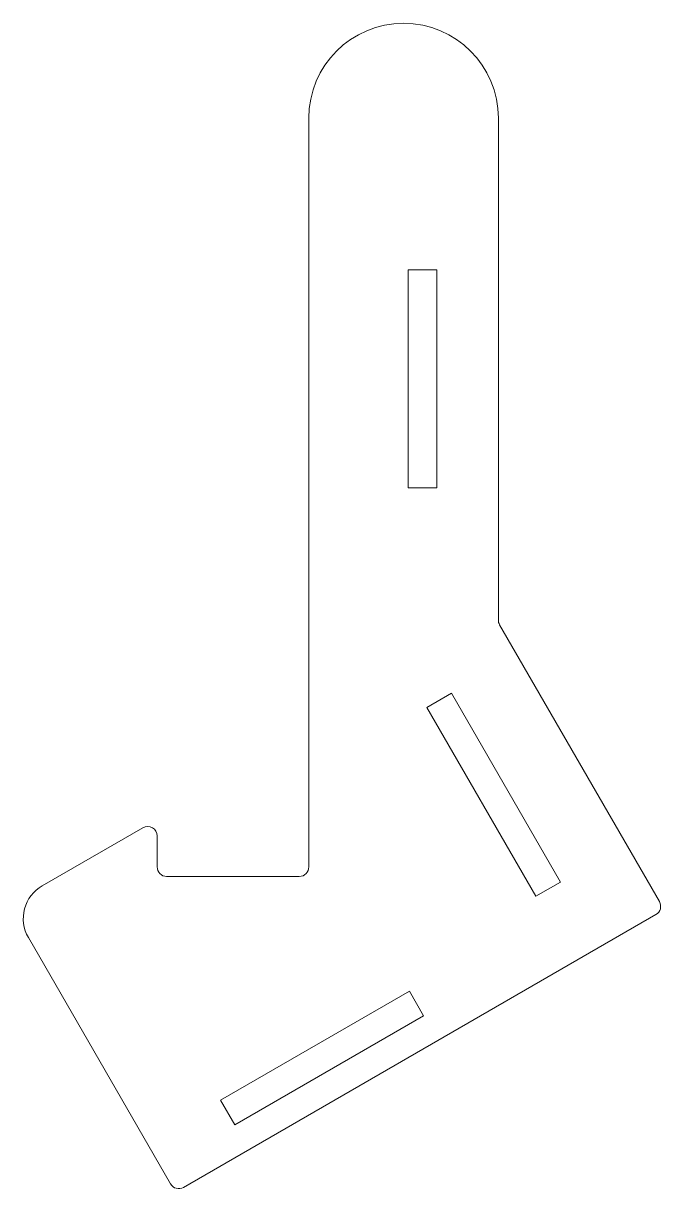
# Model space of a CAD drawing. Header units: millimetres. Extents: x -16 to 51, y 0 to 123.
import ezdxf

# ---------------------------------------------------------------- set-up
doc = ezdxf.new("R2010")
doc.units = ezdxf.units.MM

msp = doc.modelspace()

# ---------------------------------------------------------------- linework, layer by layer
at = {"color": 7, "linetype": 'Continuous', "lineweight": 15}
for p, q in [((14.09, 113.31), (14.09, 34.31)), ((34.09, 60.36), (34.09, 113.31)), ((24.59, 97.31), (24.59, 74.31)), ((27.59, 97.31), (24.59, 97.31)), ((27.59, 74.31), (27.59, 97.31)), ((24.59, 74.31), (27.59, 74.31)), ((51.09, 30.65), (34.22, 59.86)), ((29.16, 52.63), (26.56, 51.13)), ((40.66, 32.71), (29.16, 52.63)), ((26.56, 51.13), (38.06, 31.21)), ((-3.41, 38.44), (-14.04, 32.31)), ((-1.91, 34.31), (-1.91, 37.58)), ((13.09, 33.31), (-0.91, 33.31)), ((38.06, 31.21), (40.66, 32.71)), ((0.87, 0.5), (50.72, 29.28)), ((-15.5, 26.85), (-0.5, 0.87)), ((24.71, 21.2), (4.79, 9.7)), ((26.21, 18.6), (24.71, 21.2)), ((6.29, 7.1), (26.21, 18.6)), ((4.79, 9.7), (6.29, 7.1))]:
    msp.add_line(p, q, dxfattribs=at)
for centre, radius, start, end in [((24.09, 113.31), 10, 0, 180), ((35.09, 60.36), 1, 180, 210), ((-2.91, 37.58), 1, 0, 120), ((-0.91, 34.31), 1, 180, 270), ((13.09, 34.31), 1, 270, 0), ((-12.04, 28.85), 4, 120, 210), ((50.22, 30.15), 1, 300, 30), ((0.37, 1.37), 1, 210, 300)]:
    msp.add_arc(centre, radius, start, end, dxfattribs=at)

doc.saveas('drawing.dxf')
